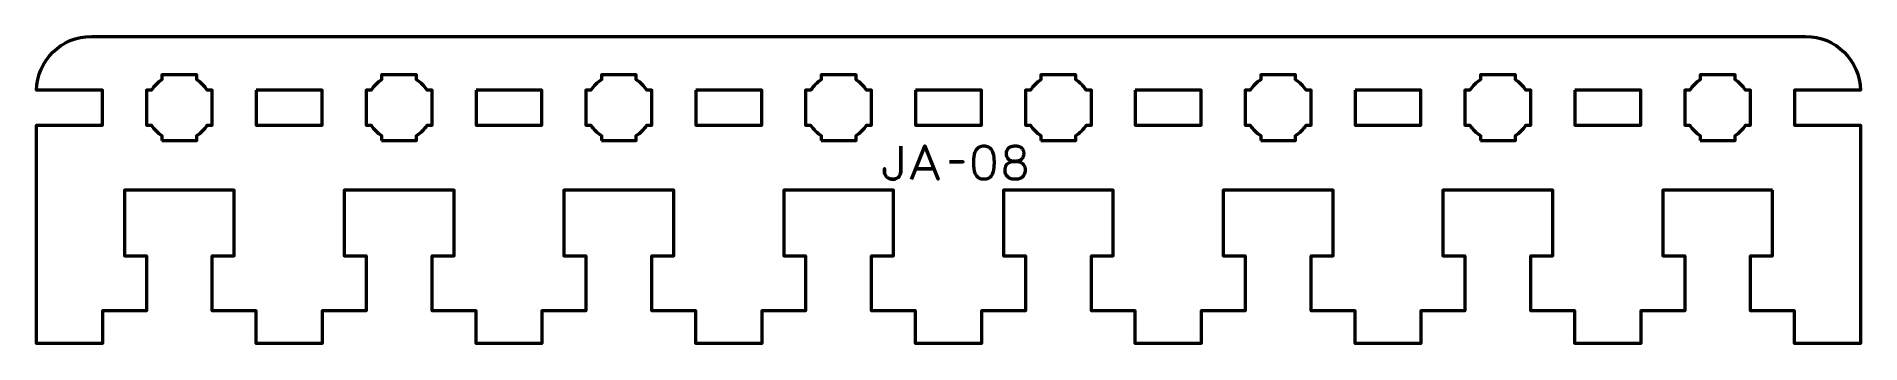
# Model space of a CAD drawing. Header units: centimetres. Extents: x -20.8 to -4.2, y -16.2 to -13.4.
import ezdxf

# ---------------------------------------------------------------- set-up
doc = ezdxf.new("R2010")
doc.units = ezdxf.units.CM
doc.header["$MEASUREMENT"] = 0
doc.layers.add('Layer 1', color=7, linetype='Continuous')

msp = doc.modelspace()

# ---------------------------------------------------------------- linework, layer by layer
at = {"layer": 'Layer 1', "lineweight": 53}
for points, knots in [([(-5, -14.85), (-5, -14.85), (-5, -15.44999), (-5, -15.44999), (-5, -15.44999), (-5, -15.44999), (-5.2, -15.45), (-5.2, -15.45), (-5.2, -15.45), (-5.2, -15.45), (-5.2, -15.95), (-5.2, -15.95), (-5.2, -15.95), (-5.2, -15.95), (-4.8, -15.95), (-4.8, -15.95), (-4.8, -15.95), (-4.8, -15.95), (-4.8, -16.25), (-4.8, -16.25), (-4.8, -16.25), (-4.8, -16.25), (-4.2, -16.25), (-4.2, -16.25), (-4.2, -16.25), (-4.2, -15.58626), (-4.2, -14.9225), (-4.2, -14.25874), (-4.2, -14.25874), (-4.2, -14.25874), (-4.8, -14.25874), (-4.8, -14.25874), (-4.8, -14.25874), (-4.8, -14.25874), (-4.80011, -13.94124), (-4.80011, -13.94124), (-4.80011, -13.94124), (-4.80011, -13.94124), (-4.20011, -13.94124), (-4.20011, -13.94124), (-4.20011, -13.94124), (-4.20478, -13.66919), (-4.42684, -13.44999), (-4.7, -13.44999), (-4.7, -13.44999), (-4.7, -13.44999), (-20.30011, -13.45), (-20.30011, -13.45), (-20.30011, -13.45), (-20.57327, -13.45), (-20.79533, -13.6692), (-20.8, -13.94125), (-20.8, -13.94125), (-20.8, -13.94125), (-20.2, -13.94125), (-20.2, -13.94125), (-20.2, -13.94125), (-20.2, -13.94125), (-20.2, -14.25875), (-20.2, -14.25875), (-20.2, -14.25875), (-20.2, -14.25875), (-20.8, -14.25875), (-20.8, -14.25875), (-20.8, -14.25875), (-20.8, -14.25875), (-20.8, -16.25), (-20.8, -16.25), (-20.8, -16.25), (-20.8, -16.25), (-20.2, -16.25), (-20.2, -16.25), (-20.2, -16.25), (-20.2, -16.25), (-20.2, -15.95), (-20.2, -15.95), (-20.2, -15.95), (-20.2, -15.95), (-19.8, -15.95001), (-19.8, -15.95001), (-19.8, -15.95001), (-19.8, -15.95001), (-19.8, -15.45), (-19.8, -15.45), (-19.8, -15.45), (-19.8, -15.45), (-20, -15.44999), (-20, -15.44999), (-20, -15.44999), (-20, -15.44999), (-20, -14.85), (-20, -14.85), (-20, -14.85), (-19.61667, -14.85), (-19.38333, -14.85), (-19, -14.85), (-19, -14.85), (-19, -14.85), (-19, -15.44999), (-19, -15.44999), (-19, -15.44999), (-19, -15.44999), (-19.2, -15.45), (-19.2, -15.45), (-19.2, -15.45), (-19.2, -15.45), (-19.2, -15.95), (-19.2, -15.95), (-19.2, -15.95), (-19.2, -15.95), (-18.8, -15.95), (-18.8, -15.95), (-18.8, -15.95), (-18.8, -15.95), (-18.8, -16.25), (-18.8, -16.25), (-18.8, -16.25), (-18.8, -16.25), (-18.2, -16.25), (-18.2, -16.25), (-18.2, -16.25), (-18.2, -16.25), (-18.2, -15.95), (-18.2, -15.95), (-18.2, -15.95), (-18.2, -15.95), (-17.8, -15.95001), (-17.8, -15.95001), (-17.8, -15.95001), (-17.8, -15.95001), (-17.8, -15.45), (-17.8, -15.45), (-17.8, -15.45), (-17.8, -15.45), (-18, -15.44999), (-18, -15.44999), (-18, -15.44999), (-18, -15.44999), (-18, -14.85), (-18, -14.85), (-18, -14.85), (-17.61667, -14.85), (-17.38333, -14.85), (-17, -14.85), (-17, -14.85), (-17, -14.85), (-17, -15.44999), (-17, -15.44999), (-17, -15.44999), (-17, -15.44999), (-17.2, -15.45), (-17.2, -15.45), (-17.2, -15.45), (-17.2, -15.45), (-17.2, -15.95), (-17.2, -15.95), (-17.2, -15.95), (-17.2, -15.95), (-16.8, -15.95), (-16.8, -15.95), (-16.8, -15.95), (-16.8, -15.95), (-16.8, -16.25), (-16.8, -16.25), (-16.8, -16.25), (-16.8, -16.25), (-16.2, -16.25), (-16.2, -16.25), (-16.2, -16.25), (-16.2, -16.25), (-16.2, -15.95), (-16.2, -15.95), (-16.2, -15.95), (-16.2, -15.95), (-15.8, -15.95001), (-15.8, -15.95001), (-15.8, -15.95001), (-15.8, -15.95001), (-15.8, -15.45), (-15.8, -15.45), (-15.8, -15.45), (-15.8, -15.45), (-16, -15.44999), (-16, -15.44999), (-16, -15.44999), (-16, -15.44999), (-16, -14.85), (-16, -14.85), (-16, -14.85), (-15.61667, -14.85), (-15.38333, -14.85), (-15, -14.85), (-15, -14.85), (-15, -14.85), (-15, -15.44999), (-15, -15.44999), (-15, -15.44999), (-15, -15.44999), (-15.2, -15.45), (-15.2, -15.45), (-15.2, -15.45), (-15.2, -15.45), (-15.2, -15.95), (-15.2, -15.95), (-15.2, -15.95), (-15.2, -15.95), (-14.8, -15.95), (-14.8, -15.95), (-14.8, -15.95), (-14.8, -15.95), (-14.8, -16.25), (-14.8, -16.25), (-14.8, -16.25), (-14.8, -16.25), (-14.2, -16.25), (-14.2, -16.25), (-14.2, -16.25), (-14.2, -16.25), (-14.2, -15.95), (-14.2, -15.95), (-14.2, -15.95), (-14.2, -15.95), (-13.8, -15.95001), (-13.8, -15.95001), (-13.8, -15.95001), (-13.8, -15.95001), (-13.8, -15.45), (-13.8, -15.45), (-13.8, -15.45), (-13.8, -15.45), (-14, -15.44999), (-14, -15.44999), (-14, -15.44999), (-14, -15.44999), (-14, -14.85), (-14, -14.85), (-14, -14.85), (-13.61667, -14.85), (-13.38333, -14.85), (-13, -14.85), (-13, -14.85), (-13, -14.85), (-13, -15.44999), (-13, -15.44999), (-13, -15.44999), (-13, -15.44999), (-13.2, -15.45), (-13.2, -15.45), (-13.2, -15.45), (-13.2, -15.45), (-13.2, -15.95), (-13.2, -15.95), (-13.2, -15.95), (-13.2, -15.95), (-12.8, -15.95), (-12.8, -15.95), (-12.8, -15.95), (-12.8, -15.95), (-12.8, -16.25), (-12.8, -16.25), (-12.8, -16.25), (-12.8, -16.25), (-12.2, -16.25), (-12.2, -16.25), (-12.2, -16.25), (-12.2, -16.25), (-12.2, -15.95), (-12.2, -15.95), (-12.2, -15.95), (-12.2, -15.95), (-11.8, -15.95001), (-11.8, -15.95001), (-11.8, -15.95001), (-11.8, -15.95001), (-11.8, -15.45), (-11.8, -15.45), (-11.8, -15.45), (-11.8, -15.45), (-12, -15.44999), (-12, -15.44999), (-12, -15.44999), (-12, -15.44999), (-12, -14.85), (-12, -14.85), (-12, -14.85), (-11.61667, -14.85), (-11.38333, -14.85), (-11, -14.85), (-11, -14.85), (-11, -14.85), (-11, -15.44999), (-11, -15.44999), (-11, -15.44999), (-11, -15.44999), (-11.2, -15.45), (-11.2, -15.45), (-11.2, -15.45), (-11.2, -15.45), (-11.2, -15.95), (-11.2, -15.95), (-11.2, -15.95), (-11.2, -15.95), (-10.8, -15.95), (-10.8, -15.95), (-10.8, -15.95), (-10.8, -15.95), (-10.8, -16.25), (-10.8, -16.25), (-10.8, -16.25), (-10.8, -16.25), (-10.2, -16.25), (-10.2, -16.25), (-10.2, -16.25), (-10.2, -16.25), (-10.2, -15.95), (-10.2, -15.95), (-10.2, -15.95), (-10.2, -15.95), (-9.8, -15.95001), (-9.8, -15.95001), (-9.8, -15.95001), (-9.8, -15.95001), (-9.8, -15.45), (-9.8, -15.45), (-9.8, -15.45), (-9.8, -15.45), (-10, -15.44999), (-10, -15.44999), (-10, -15.44999), (-10, -15.44999), (-10, -14.85), (-10, -14.85), (-10, -14.85), (-9.61667, -14.85), (-9.38333, -14.85), (-9, -14.85), (-9, -14.85), (-9, -14.85), (-9, -15.44999), (-9, -15.44999), (-9, -15.44999), (-9, -15.44999), (-9.2, -15.45), (-9.2, -15.45), (-9.2, -15.45), (-9.2, -15.45), (-9.2, -15.95), (-9.2, -15.95), (-9.2, -15.95), (-9.2, -15.95), (-8.8, -15.95), (-8.8, -15.95), (-8.8, -15.95), (-8.8, -15.95), (-8.8, -16.25), (-8.8, -16.25), (-8.8, -16.25), (-8.8, -16.25), (-8.2, -16.25), (-8.2, -16.25), (-8.2, -16.25), (-8.2, -16.25), (-8.2, -15.95), (-8.2, -15.95), (-8.2, -15.95), (-8.2, -15.95), (-7.8, -15.95001), (-7.8, -15.95001), (-7.8, -15.95001), (-7.8, -15.95001), (-7.8, -15.45), (-7.8, -15.45), (-7.8, -15.45), (-7.8, -15.45), (-8, -15.44999), (-8, -15.44999), (-8, -15.44999), (-8, -15.44999), (-8, -14.85), (-8, -14.85), (-8, -14.85), (-7.61667, -14.85), (-7.38333, -14.85), (-7, -14.85), (-7, -14.85), (-7, -14.85), (-7, -15.44999), (-7, -15.44999), (-7, -15.44999), (-7, -15.44999), (-7.2, -15.45), (-7.2, -15.45), (-7.2, -15.45), (-7.2, -15.45), (-7.2, -15.95), (-7.2, -15.95), (-7.2, -15.95), (-7.2, -15.95), (-6.8, -15.95), (-6.8, -15.95), (-6.8, -15.95), (-6.8, -15.95), (-6.8, -16.25), (-6.8, -16.25), (-6.8, -16.25), (-6.8, -16.25), (-6.2, -16.25), (-6.2, -16.25), (-6.2, -16.25), (-6.2, -16.25), (-6.2, -15.95), (-6.2, -15.95), (-6.2, -15.95), (-6.2, -15.95), (-5.8, -15.95001), (-5.8, -15.95001), (-5.8, -15.95001), (-5.8, -15.95001), (-5.8, -15.45), (-5.8, -15.45), (-5.8, -15.45), (-5.8, -15.45), (-6, -15.44999), (-6, -15.44999), (-6, -15.44999), (-6, -15.44999), (-6, -14.85), (-6, -14.85), (-6, -14.85), (-5.61667, -14.85), (-5.38333, -14.85), (-5, -14.85)], [0, 0, 0, 0, 0.00925926, 0.00925926, 0.00925926, 0.00925926, 0.01851852, 0.01851852, 0.01851852, 0.01851852, 0.02777778, 0.02777778, 0.02777778, 0.02777778, 0.03703704, 0.03703704, 0.03703704, 0.03703704, 0.0462963, 0.0462963, 0.0462963, 0.0462963, 0.05555556, 0.05555556, 0.05555556, 0.05555556, 0.06481481, 0.06481481, 0.06481481, 0.06481481, 0.07407407, 0.07407407, 0.07407407, 0.07407407, 0.08333333, 0.08333333, 0.08333333, 0.08333333, 0.09259259, 0.09259259, 0.09259259, 0.09259259, 0.10185185, 0.10185185, 0.10185185, 0.10185185, 0.11111111, 0.11111111, 0.11111111, 0.11111111, 0.12037037, 0.12037037, 0.12037037, 0.12037037, 0.12962963, 0.12962963, 0.12962963, 0.12962963, 0.13888889, 0.13888889, 0.13888889, 0.13888889, 0.14814815, 0.14814815, 0.14814815, 0.14814815, 0.15740741, 0.15740741, 0.15740741, 0.15740741, 0.16666667, 0.16666667, 0.16666667, 0.16666667, 0.17592593, 0.17592593, 0.17592593, 0.17592593, 0.18518519, 0.18518519, 0.18518519, 0.18518519, 0.19444444, 0.19444444, 0.19444444, 0.19444444, 0.2037037, 0.2037037, 0.2037037, 0.2037037, 0.21296296, 0.21296296, 0.21296296, 0.21296296, 0.22222222, 0.22222222, 0.22222222, 0.22222222, 0.23148148, 0.23148148, 0.23148148, 0.23148148, 0.24074074, 0.24074074, 0.24074074, 0.24074074, 0.25, 0.25, 0.25, 0.25, 0.25925926, 0.25925926, 0.25925926, 0.25925926, 0.26851852, 0.26851852, 0.26851852, 0.26851852, 0.27777778, 0.27777778, 0.27777778, 0.27777778, 0.28703704, 0.28703704, 0.28703704, 0.28703704, 0.2962963, 0.2962963, 0.2962963, 0.2962963, 0.30555556, 0.30555556, 0.30555556, 0.30555556, 0.31481481, 0.31481481, 0.31481481, 0.31481481, 0.32407407, 0.32407407, 0.32407407, 0.32407407, 0.33333333, 0.33333333, 0.33333333, 0.33333333, 0.34259259, 0.34259259, 0.34259259, 0.34259259, 0.35185185, 0.35185185, 0.35185185, 0.35185185, 0.36111111, 0.36111111, 0.36111111, 0.36111111, 0.37037037, 0.37037037, 0.37037037, 0.37037037, 0.37962963, 0.37962963, 0.37962963, 0.37962963, 0.38888889, 0.38888889, 0.38888889, 0.38888889, 0.39814815, 0.39814815, 0.39814815, 0.39814815, 0.40740741, 0.40740741, 0.40740741, 0.40740741, 0.41666667, 0.41666667, 0.41666667, 0.41666667, 0.42592593, 0.42592593, 0.42592593, 0.42592593, 0.43518519, 0.43518519, 0.43518519, 0.43518519, 0.44444444, 0.44444444, 0.44444444, 0.44444444, 0.4537037, 0.4537037, 0.4537037, 0.4537037, 0.46296296, 0.46296296, 0.46296296, 0.46296296, 0.47222222, 0.47222222, 0.47222222, 0.47222222, 0.48148148, 0.48148148, 0.48148148, 0.48148148, 0.49074074, 0.49074074, 0.49074074, 0.49074074, 0.5, 0.5, 0.5, 0.5, 0.50925926, 0.50925926, 0.50925926, 0.50925926, 0.51851852, 0.51851852, 0.51851852, 0.51851852, 0.52777778, 0.52777778, 0.52777778, 0.52777778, 0.53703704, 0.53703704, 0.53703704, 0.53703704, 0.5462963, 0.5462963, 0.5462963, 0.5462963, 0.55555556, 0.55555556, 0.55555556, 0.55555556, 0.56481481, 0.56481481, 0.56481481, 0.56481481, 0.57407407, 0.57407407, 0.57407407, 0.57407407, 0.58333333, 0.58333333, 0.58333333, 0.58333333, 0.59259259, 0.59259259, 0.59259259, 0.59259259, 0.60185185, 0.60185185, 0.60185185, 0.60185185, 0.61111111, 0.61111111, 0.61111111, 0.61111111, 0.62037037, 0.62037037, 0.62037037, 0.62037037, 0.62962963, 0.62962963, 0.62962963, 0.62962963, 0.63888889, 0.63888889, 0.63888889, 0.63888889, 0.64814815, 0.64814815, 0.64814815, 0.64814815, 0.65740741, 0.65740741, 0.65740741, 0.65740741, 0.66666667, 0.66666667, 0.66666667, 0.66666667, 0.67592593, 0.67592593, 0.67592593, 0.67592593, 0.68518519, 0.68518519, 0.68518519, 0.68518519, 0.69444444, 0.69444444, 0.69444444, 0.69444444, 0.7037037, 0.7037037, 0.7037037, 0.7037037, 0.71296296, 0.71296296, 0.71296296, 0.71296296, 0.72222222, 0.72222222, 0.72222222, 0.72222222, 0.73148148, 0.73148148, 0.73148148, 0.73148148, 0.74074074, 0.74074074, 0.74074074, 0.74074074, 0.75, 0.75, 0.75, 0.75, 0.75925926, 0.75925926, 0.75925926, 0.75925926, 0.76851852, 0.76851852, 0.76851852, 0.76851852, 0.77777778, 0.77777778, 0.77777778, 0.77777778, 0.78703704, 0.78703704, 0.78703704, 0.78703704, 0.7962963, 0.7962963, 0.7962963, 0.7962963, 0.80555556, 0.80555556, 0.80555556, 0.80555556, 0.81481481, 0.81481481, 0.81481481, 0.81481481, 0.82407407, 0.82407407, 0.82407407, 0.82407407, 0.83333333, 0.83333333, 0.83333333, 0.83333333, 0.84259259, 0.84259259, 0.84259259, 0.84259259, 0.85185185, 0.85185185, 0.85185185, 0.85185185, 0.86111111, 0.86111111, 0.86111111, 0.86111111, 0.87037037, 0.87037037, 0.87037037, 0.87037037, 0.87962963, 0.87962963, 0.87962963, 0.87962963, 0.88888889, 0.88888889, 0.88888889, 0.88888889, 0.89814815, 0.89814815, 0.89814815, 0.89814815, 0.90740741, 0.90740741, 0.90740741, 0.90740741, 0.91666667, 0.91666667, 0.91666667, 0.91666667, 0.92592593, 0.92592593, 0.92592593, 0.92592593, 0.93518519, 0.93518519, 0.93518519, 0.93518519, 0.94444444, 0.94444444, 0.94444444, 0.94444444, 0.9537037, 0.9537037, 0.9537037, 0.9537037, 0.96296296, 0.96296296, 0.96296296, 0.96296296, 0.97222222, 0.97222222, 0.97222222, 0.97222222, 0.98148148, 0.98148148, 0.98148148, 0.98148148, 0.99074074, 0.99074074, 0.99074074, 0.99074074, 1, 1, 1, 1]), ([(-19.65875, -14.4), (-19.65875, -14.4), (-19.65875, -14.35456), (-19.65875, -14.35456), (-19.65875, -14.35456), (-19.69751, -14.33033), (-19.73033, -14.2975), (-19.75456, -14.25875), (-19.75456, -14.25875), (-19.75456, -14.25875), (-19.8, -14.25875), (-19.8, -14.25875), (-19.8, -14.25875), (-19.8, -14.25875), (-19.8, -14.1), (-19.8, -14.1), (-19.8, -14.1), (-19.8, -14.1), (-19.8, -13.94125), (-19.8, -13.94125), (-19.8, -13.94125), (-19.8, -13.94125), (-19.75456, -13.94125), (-19.75456, -13.94125), (-19.75456, -13.94125), (-19.73033, -13.9025), (-19.69751, -13.86967), (-19.65875, -13.84544), (-19.65875, -13.84544), (-19.65875, -13.84544), (-19.65875, -13.8), (-19.65875, -13.8), (-19.65875, -13.8), (-19.65875, -13.8), (-19.5, -13.8), (-19.5, -13.8), (-19.5, -13.8), (-19.5, -13.8), (-19.34125, -13.8), (-19.34125, -13.8), (-19.34125, -13.8), (-19.34125, -13.8), (-19.34125, -13.84544), (-19.34125, -13.84544), (-19.34125, -13.84544), (-19.30249, -13.86967), (-19.26967, -13.9025), (-19.24544, -13.94125), (-19.24544, -13.94125), (-19.24544, -13.94125), (-19.2, -13.94125), (-19.2, -13.94125), (-19.2, -13.94125), (-19.2, -13.94125), (-19.2, -14.1), (-19.2, -14.1), (-19.2, -14.1), (-19.2, -14.1), (-19.2, -14.25875), (-19.2, -14.25875), (-19.2, -14.25875), (-19.2, -14.25875), (-19.24544, -14.25875), (-19.24544, -14.25875), (-19.24544, -14.25875), (-19.26967, -14.2975), (-19.30249, -14.33033), (-19.34125, -14.35456), (-19.34125, -14.35456), (-19.34125, -14.35456), (-19.34125, -14.4), (-19.34125, -14.4), (-19.34125, -14.4), (-19.34125, -14.4), (-19.5, -14.4), (-19.5, -14.4), (-19.5, -14.4), (-19.5, -14.4), (-19.65875, -14.4), (-19.65875, -14.4)], [0, 0, 0, 0, 0.05, 0.05, 0.05, 0.05, 0.1, 0.1, 0.1, 0.1, 0.15, 0.15, 0.15, 0.15, 0.2, 0.2, 0.2, 0.2, 0.25, 0.25, 0.25, 0.25, 0.3, 0.3, 0.3, 0.3, 0.35, 0.35, 0.35, 0.35, 0.4, 0.4, 0.4, 0.4, 0.45, 0.45, 0.45, 0.45, 0.5, 0.5, 0.5, 0.5, 0.55, 0.55, 0.55, 0.55, 0.6, 0.6, 0.6, 0.6, 0.65, 0.65, 0.65, 0.65, 0.7, 0.7, 0.7, 0.7, 0.75, 0.75, 0.75, 0.75, 0.8, 0.8, 0.8, 0.8, 0.85, 0.85, 0.85, 0.85, 0.9, 0.9, 0.9, 0.9, 0.95, 0.95, 0.95, 0.95, 1, 1, 1, 1]), ([(-18.8, -13.94125), (-18.8, -13.94125), (-18.2, -13.94125), (-18.2, -13.94125), (-18.2, -13.94125), (-18.2, -13.94125), (-18.2, -14.25875), (-18.2, -14.25875), (-18.2, -14.25875), (-18.2, -14.25875), (-18.8, -14.25875), (-18.8, -14.25875), (-18.8, -14.25875), (-18.8, -14.25875), (-18.8, -13.94125), (-18.8, -13.94125)], [0, 0, 0, 0, 0.25, 0.25, 0.25, 0.25, 0.5, 0.5, 0.5, 0.5, 0.75, 0.75, 0.75, 0.75, 1, 1, 1, 1]), ([(-17.65875, -14.4), (-17.65875, -14.4), (-17.65875, -14.35456), (-17.65875, -14.35456), (-17.65875, -14.35456), (-17.69751, -14.33033), (-17.73033, -14.2975), (-17.75456, -14.25875), (-17.75456, -14.25875), (-17.75456, -14.25875), (-17.8, -14.25875), (-17.8, -14.25875), (-17.8, -14.25875), (-17.8, -14.25875), (-17.8, -14.1), (-17.8, -14.1), (-17.8, -14.1), (-17.8, -14.1), (-17.8, -13.94125), (-17.8, -13.94125), (-17.8, -13.94125), (-17.8, -13.94125), (-17.75456, -13.94125), (-17.75456, -13.94125), (-17.75456, -13.94125), (-17.73033, -13.9025), (-17.69751, -13.86967), (-17.65875, -13.84544), (-17.65875, -13.84544), (-17.65875, -13.84544), (-17.65875, -13.8), (-17.65875, -13.8), (-17.65875, -13.8), (-17.65875, -13.8), (-17.5, -13.8), (-17.5, -13.8), (-17.5, -13.8), (-17.5, -13.8), (-17.34125, -13.8), (-17.34125, -13.8), (-17.34125, -13.8), (-17.34125, -13.8), (-17.34125, -13.84544), (-17.34125, -13.84544), (-17.34125, -13.84544), (-17.30249, -13.86967), (-17.26967, -13.9025), (-17.24544, -13.94125), (-17.24544, -13.94125), (-17.24544, -13.94125), (-17.2, -13.94125), (-17.2, -13.94125), (-17.2, -13.94125), (-17.2, -13.94125), (-17.2, -14.1), (-17.2, -14.1), (-17.2, -14.1), (-17.2, -14.1), (-17.2, -14.25875), (-17.2, -14.25875), (-17.2, -14.25875), (-17.2, -14.25875), (-17.24544, -14.25875), (-17.24544, -14.25875), (-17.24544, -14.25875), (-17.26967, -14.2975), (-17.30249, -14.33033), (-17.34125, -14.35456), (-17.34125, -14.35456), (-17.34125, -14.35456), (-17.34125, -14.4), (-17.34125, -14.4), (-17.34125, -14.4), (-17.34125, -14.4), (-17.5, -14.4), (-17.5, -14.4), (-17.5, -14.4), (-17.5, -14.4), (-17.65875, -14.4), (-17.65875, -14.4)], [0, 0, 0, 0, 0.05, 0.05, 0.05, 0.05, 0.1, 0.1, 0.1, 0.1, 0.15, 0.15, 0.15, 0.15, 0.2, 0.2, 0.2, 0.2, 0.25, 0.25, 0.25, 0.25, 0.3, 0.3, 0.3, 0.3, 0.35, 0.35, 0.35, 0.35, 0.4, 0.4, 0.4, 0.4, 0.45, 0.45, 0.45, 0.45, 0.5, 0.5, 0.5, 0.5, 0.55, 0.55, 0.55, 0.55, 0.6, 0.6, 0.6, 0.6, 0.65, 0.65, 0.65, 0.65, 0.7, 0.7, 0.7, 0.7, 0.75, 0.75, 0.75, 0.75, 0.8, 0.8, 0.8, 0.8, 0.85, 0.85, 0.85, 0.85, 0.9, 0.9, 0.9, 0.9, 0.95, 0.95, 0.95, 0.95, 1, 1, 1, 1]), ([(-16.8, -13.94125), (-16.8, -13.94125), (-16.2, -13.94125), (-16.2, -13.94125), (-16.2, -13.94125), (-16.2, -13.94125), (-16.2, -14.25875), (-16.2, -14.25875), (-16.2, -14.25875), (-16.2, -14.25875), (-16.8, -14.25875), (-16.8, -14.25875), (-16.8, -14.25875), (-16.8, -14.25875), (-16.8, -13.94125), (-16.8, -13.94125)], [0, 0, 0, 0, 0.25, 0.25, 0.25, 0.25, 0.5, 0.5, 0.5, 0.5, 0.75, 0.75, 0.75, 0.75, 1, 1, 1, 1]), ([(-15.65875, -14.4), (-15.65875, -14.4), (-15.65875, -14.35456), (-15.65875, -14.35456), (-15.65875, -14.35456), (-15.69751, -14.33033), (-15.73033, -14.2975), (-15.75456, -14.25875), (-15.75456, -14.25875), (-15.75456, -14.25875), (-15.8, -14.25875), (-15.8, -14.25875), (-15.8, -14.25875), (-15.8, -14.25875), (-15.8, -14.1), (-15.8, -14.1), (-15.8, -14.1), (-15.8, -14.1), (-15.8, -13.94125), (-15.8, -13.94125), (-15.8, -13.94125), (-15.8, -13.94125), (-15.75456, -13.94125), (-15.75456, -13.94125), (-15.75456, -13.94125), (-15.73033, -13.9025), (-15.69751, -13.86967), (-15.65875, -13.84544), (-15.65875, -13.84544), (-15.65875, -13.84544), (-15.65875, -13.8), (-15.65875, -13.8), (-15.65875, -13.8), (-15.65875, -13.8), (-15.5, -13.8), (-15.5, -13.8), (-15.5, -13.8), (-15.5, -13.8), (-15.34125, -13.8), (-15.34125, -13.8), (-15.34125, -13.8), (-15.34125, -13.8), (-15.34125, -13.84544), (-15.34125, -13.84544), (-15.34125, -13.84544), (-15.30249, -13.86967), (-15.26967, -13.9025), (-15.24544, -13.94125), (-15.24544, -13.94125), (-15.24544, -13.94125), (-15.2, -13.94125), (-15.2, -13.94125), (-15.2, -13.94125), (-15.2, -13.94125), (-15.2, -14.1), (-15.2, -14.1), (-15.2, -14.1), (-15.2, -14.1), (-15.2, -14.25875), (-15.2, -14.25875), (-15.2, -14.25875), (-15.2, -14.25875), (-15.24544, -14.25875), (-15.24544, -14.25875), (-15.24544, -14.25875), (-15.26967, -14.2975), (-15.30249, -14.33033), (-15.34125, -14.35456), (-15.34125, -14.35456), (-15.34125, -14.35456), (-15.34125, -14.4), (-15.34125, -14.4), (-15.34125, -14.4), (-15.34125, -14.4), (-15.5, -14.4), (-15.5, -14.4), (-15.5, -14.4), (-15.5, -14.4), (-15.65875, -14.4), (-15.65875, -14.4)], [0, 0, 0, 0, 0.05, 0.05, 0.05, 0.05, 0.1, 0.1, 0.1, 0.1, 0.15, 0.15, 0.15, 0.15, 0.2, 0.2, 0.2, 0.2, 0.25, 0.25, 0.25, 0.25, 0.3, 0.3, 0.3, 0.3, 0.35, 0.35, 0.35, 0.35, 0.4, 0.4, 0.4, 0.4, 0.45, 0.45, 0.45, 0.45, 0.5, 0.5, 0.5, 0.5, 0.55, 0.55, 0.55, 0.55, 0.6, 0.6, 0.6, 0.6, 0.65, 0.65, 0.65, 0.65, 0.7, 0.7, 0.7, 0.7, 0.75, 0.75, 0.75, 0.75, 0.8, 0.8, 0.8, 0.8, 0.85, 0.85, 0.85, 0.85, 0.9, 0.9, 0.9, 0.9, 0.95, 0.95, 0.95, 0.95, 1, 1, 1, 1]), ([(-14.8, -13.94125), (-14.8, -13.94125), (-14.2, -13.94125), (-14.2, -13.94125), (-14.2, -13.94125), (-14.2, -13.94125), (-14.2, -14.25875), (-14.2, -14.25875), (-14.2, -14.25875), (-14.2, -14.25875), (-14.8, -14.25875), (-14.8, -14.25875), (-14.8, -14.25875), (-14.8, -14.25875), (-14.8, -13.94125), (-14.8, -13.94125)], [0, 0, 0, 0, 0.25, 0.25, 0.25, 0.25, 0.5, 0.5, 0.5, 0.5, 0.75, 0.75, 0.75, 0.75, 1, 1, 1, 1]), ([(-13.65875, -14.4), (-13.65875, -14.4), (-13.65875, -14.35456), (-13.65875, -14.35456), (-13.65875, -14.35456), (-13.69751, -14.33033), (-13.73033, -14.2975), (-13.75456, -14.25875), (-13.75456, -14.25875), (-13.75456, -14.25875), (-13.8, -14.25875), (-13.8, -14.25875), (-13.8, -14.25875), (-13.8, -14.25875), (-13.8, -14.1), (-13.8, -14.1), (-13.8, -14.1), (-13.8, -14.1), (-13.8, -13.94125), (-13.8, -13.94125), (-13.8, -13.94125), (-13.8, -13.94125), (-13.75456, -13.94125), (-13.75456, -13.94125), (-13.75456, -13.94125), (-13.73033, -13.9025), (-13.69751, -13.86967), (-13.65875, -13.84544), (-13.65875, -13.84544), (-13.65875, -13.84544), (-13.65875, -13.8), (-13.65875, -13.8), (-13.65875, -13.8), (-13.65875, -13.8), (-13.5, -13.8), (-13.5, -13.8), (-13.5, -13.8), (-13.5, -13.8), (-13.34125, -13.8), (-13.34125, -13.8), (-13.34125, -13.8), (-13.34125, -13.8), (-13.34125, -13.84544), (-13.34125, -13.84544), (-13.34125, -13.84544), (-13.30249, -13.86967), (-13.26967, -13.9025), (-13.24544, -13.94125), (-13.24544, -13.94125), (-13.24544, -13.94125), (-13.2, -13.94125), (-13.2, -13.94125), (-13.2, -13.94125), (-13.2, -13.94125), (-13.2, -14.1), (-13.2, -14.1), (-13.2, -14.1), (-13.2, -14.1), (-13.2, -14.25875), (-13.2, -14.25875), (-13.2, -14.25875), (-13.2, -14.25875), (-13.24544, -14.25875), (-13.24544, -14.25875), (-13.24544, -14.25875), (-13.26967, -14.2975), (-13.30249, -14.33033), (-13.34125, -14.35456), (-13.34125, -14.35456), (-13.34125, -14.35456), (-13.34125, -14.4), (-13.34125, -14.4), (-13.34125, -14.4), (-13.34125, -14.4), (-13.5, -14.4), (-13.5, -14.4), (-13.5, -14.4), (-13.5, -14.4), (-13.65875, -14.4), (-13.65875, -14.4)], [0, 0, 0, 0, 0.05, 0.05, 0.05, 0.05, 0.1, 0.1, 0.1, 0.1, 0.15, 0.15, 0.15, 0.15, 0.2, 0.2, 0.2, 0.2, 0.25, 0.25, 0.25, 0.25, 0.3, 0.3, 0.3, 0.3, 0.35, 0.35, 0.35, 0.35, 0.4, 0.4, 0.4, 0.4, 0.45, 0.45, 0.45, 0.45, 0.5, 0.5, 0.5, 0.5, 0.55, 0.55, 0.55, 0.55, 0.6, 0.6, 0.6, 0.6, 0.65, 0.65, 0.65, 0.65, 0.7, 0.7, 0.7, 0.7, 0.75, 0.75, 0.75, 0.75, 0.8, 0.8, 0.8, 0.8, 0.85, 0.85, 0.85, 0.85, 0.9, 0.9, 0.9, 0.9, 0.95, 0.95, 0.95, 0.95, 1, 1, 1, 1]), ([(-12.8, -13.94125), (-12.8, -13.94125), (-12.2, -13.94125), (-12.2, -13.94125), (-12.2, -13.94125), (-12.2, -13.94125), (-12.2, -14.25875), (-12.2, -14.25875), (-12.2, -14.25875), (-12.2, -14.25875), (-12.8, -14.25875), (-12.8, -14.25875), (-12.8, -14.25875), (-12.8, -14.25875), (-12.8, -13.94125), (-12.8, -13.94125)], [0, 0, 0, 0, 0.25, 0.25, 0.25, 0.25, 0.5, 0.5, 0.5, 0.5, 0.75, 0.75, 0.75, 0.75, 1, 1, 1, 1]), ([(-11.65875, -14.4), (-11.65875, -14.4), (-11.65875, -14.35456), (-11.65875, -14.35456), (-11.65875, -14.35456), (-11.69751, -14.33033), (-11.73033, -14.2975), (-11.75456, -14.25875), (-11.75456, -14.25875), (-11.75456, -14.25875), (-11.8, -14.25875), (-11.8, -14.25875), (-11.8, -14.25875), (-11.8, -14.25875), (-11.8, -14.1), (-11.8, -14.1), (-11.8, -14.1), (-11.8, -14.1), (-11.8, -13.94125), (-11.8, -13.94125), (-11.8, -13.94125), (-11.8, -13.94125), (-11.75456, -13.94125), (-11.75456, -13.94125), (-11.75456, -13.94125), (-11.73033, -13.9025), (-11.69751, -13.86967), (-11.65875, -13.84544), (-11.65875, -13.84544), (-11.65875, -13.84544), (-11.65875, -13.8), (-11.65875, -13.8), (-11.65875, -13.8), (-11.65875, -13.8), (-11.5, -13.8), (-11.5, -13.8), (-11.5, -13.8), (-11.5, -13.8), (-11.34125, -13.8), (-11.34125, -13.8), (-11.34125, -13.8), (-11.34125, -13.8), (-11.34125, -13.84544), (-11.34125, -13.84544), (-11.34125, -13.84544), (-11.30249, -13.86967), (-11.26967, -13.9025), (-11.24544, -13.94125), (-11.24544, -13.94125), (-11.24544, -13.94125), (-11.2, -13.94125), (-11.2, -13.94125), (-11.2, -13.94125), (-11.2, -13.94125), (-11.2, -14.1), (-11.2, -14.1), (-11.2, -14.1), (-11.2, -14.1), (-11.2, -14.25875), (-11.2, -14.25875), (-11.2, -14.25875), (-11.2, -14.25875), (-11.24544, -14.25875), (-11.24544, -14.25875), (-11.24544, -14.25875), (-11.26967, -14.2975), (-11.30249, -14.33033), (-11.34125, -14.35456), (-11.34125, -14.35456), (-11.34125, -14.35456), (-11.34125, -14.4), (-11.34125, -14.4), (-11.34125, -14.4), (-11.34125, -14.4), (-11.5, -14.4), (-11.5, -14.4), (-11.5, -14.4), (-11.5, -14.4), (-11.65875, -14.4), (-11.65875, -14.4)], [0, 0, 0, 0, 0.05, 0.05, 0.05, 0.05, 0.1, 0.1, 0.1, 0.1, 0.15, 0.15, 0.15, 0.15, 0.2, 0.2, 0.2, 0.2, 0.25, 0.25, 0.25, 0.25, 0.3, 0.3, 0.3, 0.3, 0.35, 0.35, 0.35, 0.35, 0.4, 0.4, 0.4, 0.4, 0.45, 0.45, 0.45, 0.45, 0.5, 0.5, 0.5, 0.5, 0.55, 0.55, 0.55, 0.55, 0.6, 0.6, 0.6, 0.6, 0.65, 0.65, 0.65, 0.65, 0.7, 0.7, 0.7, 0.7, 0.75, 0.75, 0.75, 0.75, 0.8, 0.8, 0.8, 0.8, 0.85, 0.85, 0.85, 0.85, 0.9, 0.9, 0.9, 0.9, 0.95, 0.95, 0.95, 0.95, 1, 1, 1, 1]), ([(-10.8, -13.94125), (-10.8, -13.94125), (-10.2, -13.94125), (-10.2, -13.94125), (-10.2, -13.94125), (-10.2, -13.94125), (-10.2, -14.25875), (-10.2, -14.25875), (-10.2, -14.25875), (-10.2, -14.25875), (-10.8, -14.25875), (-10.8, -14.25875), (-10.8, -14.25875), (-10.8, -14.25875), (-10.8, -13.94125), (-10.8, -13.94125)], [0, 0, 0, 0, 0.25, 0.25, 0.25, 0.25, 0.5, 0.5, 0.5, 0.5, 0.75, 0.75, 0.75, 0.75, 1, 1, 1, 1]), ([(-9.65875, -14.4), (-9.65875, -14.4), (-9.65875, -14.35456), (-9.65875, -14.35456), (-9.65875, -14.35456), (-9.69751, -14.33033), (-9.73033, -14.2975), (-9.75456, -14.25875), (-9.75456, -14.25875), (-9.75456, -14.25875), (-9.8, -14.25875), (-9.8, -14.25875), (-9.8, -14.25875), (-9.8, -14.25875), (-9.8, -14.1), (-9.8, -14.1), (-9.8, -14.1), (-9.8, -14.1), (-9.8, -13.94125), (-9.8, -13.94125), (-9.8, -13.94125), (-9.8, -13.94125), (-9.75456, -13.94125), (-9.75456, -13.94125), (-9.75456, -13.94125), (-9.73033, -13.9025), (-9.69751, -13.86967), (-9.65875, -13.84544), (-9.65875, -13.84544), (-9.65875, -13.84544), (-9.65875, -13.8), (-9.65875, -13.8), (-9.65875, -13.8), (-9.65875, -13.8), (-9.5, -13.8), (-9.5, -13.8), (-9.5, -13.8), (-9.5, -13.8), (-9.34125, -13.8), (-9.34125, -13.8), (-9.34125, -13.8), (-9.34125, -13.8), (-9.34125, -13.84544), (-9.34125, -13.84544), (-9.34125, -13.84544), (-9.30249, -13.86967), (-9.26967, -13.9025), (-9.24544, -13.94125), (-9.24544, -13.94125), (-9.24544, -13.94125), (-9.2, -13.94125), (-9.2, -13.94125), (-9.2, -13.94125), (-9.2, -13.94125), (-9.2, -14.1), (-9.2, -14.1), (-9.2, -14.1), (-9.2, -14.1), (-9.2, -14.25875), (-9.2, -14.25875), (-9.2, -14.25875), (-9.2, -14.25875), (-9.24544, -14.25875), (-9.24544, -14.25875), (-9.24544, -14.25875), (-9.26967, -14.2975), (-9.30249, -14.33033), (-9.34125, -14.35456), (-9.34125, -14.35456), (-9.34125, -14.35456), (-9.34125, -14.4), (-9.34125, -14.4), (-9.34125, -14.4), (-9.34125, -14.4), (-9.5, -14.4), (-9.5, -14.4), (-9.5, -14.4), (-9.5, -14.4), (-9.65875, -14.4), (-9.65875, -14.4)], [0, 0, 0, 0, 0.05, 0.05, 0.05, 0.05, 0.1, 0.1, 0.1, 0.1, 0.15, 0.15, 0.15, 0.15, 0.2, 0.2, 0.2, 0.2, 0.25, 0.25, 0.25, 0.25, 0.3, 0.3, 0.3, 0.3, 0.35, 0.35, 0.35, 0.35, 0.4, 0.4, 0.4, 0.4, 0.45, 0.45, 0.45, 0.45, 0.5, 0.5, 0.5, 0.5, 0.55, 0.55, 0.55, 0.55, 0.6, 0.6, 0.6, 0.6, 0.65, 0.65, 0.65, 0.65, 0.7, 0.7, 0.7, 0.7, 0.75, 0.75, 0.75, 0.75, 0.8, 0.8, 0.8, 0.8, 0.85, 0.85, 0.85, 0.85, 0.9, 0.9, 0.9, 0.9, 0.95, 0.95, 0.95, 0.95, 1, 1, 1, 1]), ([(-8.8, -13.94125), (-8.8, -13.94125), (-8.2, -13.94125), (-8.2, -13.94125), (-8.2, -13.94125), (-8.2, -13.94125), (-8.2, -14.25875), (-8.2, -14.25875), (-8.2, -14.25875), (-8.2, -14.25875), (-8.8, -14.25875), (-8.8, -14.25875), (-8.8, -14.25875), (-8.8, -14.25875), (-8.8, -13.94125), (-8.8, -13.94125)], [0, 0, 0, 0, 0.25, 0.25, 0.25, 0.25, 0.5, 0.5, 0.5, 0.5, 0.75, 0.75, 0.75, 0.75, 1, 1, 1, 1]), ([(-7.65875, -14.4), (-7.65875, -14.4), (-7.65875, -14.35456), (-7.65875, -14.35456), (-7.65875, -14.35456), (-7.69751, -14.33033), (-7.73033, -14.2975), (-7.75456, -14.25875), (-7.75456, -14.25875), (-7.75456, -14.25875), (-7.8, -14.25875), (-7.8, -14.25875), (-7.8, -14.25875), (-7.8, -14.25875), (-7.8, -14.1), (-7.8, -14.1), (-7.8, -14.1), (-7.8, -14.1), (-7.8, -13.94125), (-7.8, -13.94125), (-7.8, -13.94125), (-7.8, -13.94125), (-7.75456, -13.94125), (-7.75456, -13.94125), (-7.75456, -13.94125), (-7.73033, -13.9025), (-7.69751, -13.86967), (-7.65875, -13.84544), (-7.65875, -13.84544), (-7.65875, -13.84544), (-7.65875, -13.8), (-7.65875, -13.8), (-7.65875, -13.8), (-7.65875, -13.8), (-7.5, -13.8), (-7.5, -13.8), (-7.5, -13.8), (-7.5, -13.8), (-7.34125, -13.8), (-7.34125, -13.8), (-7.34125, -13.8), (-7.34125, -13.8), (-7.34125, -13.84544), (-7.34125, -13.84544), (-7.34125, -13.84544), (-7.30249, -13.86967), (-7.26967, -13.9025), (-7.24544, -13.94125), (-7.24544, -13.94125), (-7.24544, -13.94125), (-7.2, -13.94125), (-7.2, -13.94125), (-7.2, -13.94125), (-7.2, -13.94125), (-7.2, -14.1), (-7.2, -14.1), (-7.2, -14.1), (-7.2, -14.1), (-7.2, -14.25875), (-7.2, -14.25875), (-7.2, -14.25875), (-7.2, -14.25875), (-7.24544, -14.25875), (-7.24544, -14.25875), (-7.24544, -14.25875), (-7.26967, -14.2975), (-7.30249, -14.33033), (-7.34125, -14.35456), (-7.34125, -14.35456), (-7.34125, -14.35456), (-7.34125, -14.4), (-7.34125, -14.4), (-7.34125, -14.4), (-7.34125, -14.4), (-7.5, -14.4), (-7.5, -14.4), (-7.5, -14.4), (-7.5, -14.4), (-7.65875, -14.4), (-7.65875, -14.4)], [0, 0, 0, 0, 0.05, 0.05, 0.05, 0.05, 0.1, 0.1, 0.1, 0.1, 0.15, 0.15, 0.15, 0.15, 0.2, 0.2, 0.2, 0.2, 0.25, 0.25, 0.25, 0.25, 0.3, 0.3, 0.3, 0.3, 0.35, 0.35, 0.35, 0.35, 0.4, 0.4, 0.4, 0.4, 0.45, 0.45, 0.45, 0.45, 0.5, 0.5, 0.5, 0.5, 0.55, 0.55, 0.55, 0.55, 0.6, 0.6, 0.6, 0.6, 0.65, 0.65, 0.65, 0.65, 0.7, 0.7, 0.7, 0.7, 0.75, 0.75, 0.75, 0.75, 0.8, 0.8, 0.8, 0.8, 0.85, 0.85, 0.85, 0.85, 0.9, 0.9, 0.9, 0.9, 0.95, 0.95, 0.95, 0.95, 1, 1, 1, 1]), ([(-6.8, -13.94125), (-6.8, -13.94125), (-6.2, -13.94125), (-6.2, -13.94125), (-6.2, -13.94125), (-6.2, -13.94125), (-6.2, -14.25875), (-6.2, -14.25875), (-6.2, -14.25875), (-6.2, -14.25875), (-6.8, -14.25875), (-6.8, -14.25875), (-6.8, -14.25875), (-6.8, -14.25875), (-6.8, -13.94125), (-6.8, -13.94125)], [0, 0, 0, 0, 0.25, 0.25, 0.25, 0.25, 0.5, 0.5, 0.5, 0.5, 0.75, 0.75, 0.75, 0.75, 1, 1, 1, 1]), ([(-5.65875, -14.4), (-5.65875, -14.4), (-5.65875, -14.35456), (-5.65875, -14.35456), (-5.65875, -14.35456), (-5.69751, -14.33033), (-5.73033, -14.2975), (-5.75456, -14.25875), (-5.75456, -14.25875), (-5.75456, -14.25875), (-5.8, -14.25875), (-5.8, -14.25875), (-5.8, -14.25875), (-5.8, -14.25875), (-5.8, -14.1), (-5.8, -14.1), (-5.8, -14.1), (-5.8, -14.1), (-5.8, -13.94125), (-5.8, -13.94125), (-5.8, -13.94125), (-5.8, -13.94125), (-5.75456, -13.94125), (-5.75456, -13.94125), (-5.75456, -13.94125), (-5.73033, -13.9025), (-5.69751, -13.86967), (-5.65875, -13.84544), (-5.65875, -13.84544), (-5.65875, -13.84544), (-5.65875, -13.8), (-5.65875, -13.8), (-5.65875, -13.8), (-5.65875, -13.8), (-5.5, -13.8), (-5.5, -13.8), (-5.5, -13.8), (-5.5, -13.8), (-5.34125, -13.8), (-5.34125, -13.8), (-5.34125, -13.8), (-5.34125, -13.8), (-5.34125, -13.84544), (-5.34125, -13.84544), (-5.34125, -13.84544), (-5.30249, -13.86967), (-5.26967, -13.9025), (-5.24544, -13.94125), (-5.24544, -13.94125), (-5.24544, -13.94125), (-5.2, -13.94125), (-5.2, -13.94125), (-5.2, -13.94125), (-5.2, -13.94125), (-5.2, -14.1), (-5.2, -14.1), (-5.2, -14.1), (-5.2, -14.1), (-5.2, -14.25875), (-5.2, -14.25875), (-5.2, -14.25875), (-5.2, -14.25875), (-5.24544, -14.25875), (-5.24544, -14.25875), (-5.24544, -14.25875), (-5.26967, -14.2975), (-5.30249, -14.33033), (-5.34125, -14.35456), (-5.34125, -14.35456), (-5.34125, -14.35456), (-5.34125, -14.4), (-5.34125, -14.4), (-5.34125, -14.4), (-5.34125, -14.4), (-5.5, -14.4), (-5.5, -14.4), (-5.5, -14.4), (-5.5, -14.4), (-5.65875, -14.4), (-5.65875, -14.4)], [0, 0, 0, 0, 0.05, 0.05, 0.05, 0.05, 0.1, 0.1, 0.1, 0.1, 0.15, 0.15, 0.15, 0.15, 0.2, 0.2, 0.2, 0.2, 0.25, 0.25, 0.25, 0.25, 0.3, 0.3, 0.3, 0.3, 0.35, 0.35, 0.35, 0.35, 0.4, 0.4, 0.4, 0.4, 0.45, 0.45, 0.45, 0.45, 0.5, 0.5, 0.5, 0.5, 0.55, 0.55, 0.55, 0.55, 0.6, 0.6, 0.6, 0.6, 0.65, 0.65, 0.65, 0.65, 0.7, 0.7, 0.7, 0.7, 0.75, 0.75, 0.75, 0.75, 0.8, 0.8, 0.8, 0.8, 0.85, 0.85, 0.85, 0.85, 0.9, 0.9, 0.9, 0.9, 0.95, 0.95, 0.95, 0.95, 1, 1, 1, 1])]:
    msp.add_open_spline(points, degree=3, knots=knots, dxfattribs=at)
at = {"layer": 'Layer 1', "color": 5, "lineweight": 53}
for points, knots in [([(-12.93437, -14.44908), (-12.93437, -14.44908), (-12.93479, -14.68615), (-12.93479, -14.68615), (-12.93479, -14.68615), (-12.93479, -14.69384), (-12.93642, -14.7016), (-12.93952, -14.70929), (-12.93952, -14.70929), (-12.9427, -14.71705), (-12.94735, -14.72411), (-12.95349, -14.7306), (-12.95349, -14.7306), (-12.9597, -14.73702), (-12.96725, -14.74224), (-12.97621, -14.74612), (-12.97621, -14.74612), (-12.98524, -14.75007), (-12.99554, -14.75205), (-13.00718, -14.75219), (-13.00718, -14.75219), (-13.01883, -14.75219), (-13.02934, -14.75028), (-13.03865, -14.74654), (-13.03865, -14.74654), (-13.04797, -14.74273), (-13.05594, -14.73765), (-13.0625, -14.73123), (-13.0625, -14.73123), (-13.06913, -14.72481), (-13.07414, -14.71776), (-13.07767, -14.70992), (-13.07767, -14.70992), (-13.0812, -14.70209), (-13.08296, -14.69419), (-13.08296, -14.68615), (-13.08296, -14.68615), (-13.08296, -14.68615), (-13.08296, -14.65482), (-13.08296, -14.65482), (-13.08296, -14.65482), (-13.08296, -14.65482), (-13.08296, -14.68615), (-13.08296, -14.68615), (-13.08296, -14.68615), (-13.08296, -14.69419), (-13.0812, -14.70209), (-13.07767, -14.70992), (-13.07767, -14.70992), (-13.07414, -14.71776), (-13.06913, -14.72481), (-13.0625, -14.73123), (-13.0625, -14.73123), (-13.05594, -14.73765), (-13.04797, -14.74273), (-13.03865, -14.74654), (-13.03865, -14.74654), (-13.02934, -14.75028), (-13.01883, -14.75219), (-13.00718, -14.75219), (-13.00718, -14.75219), (-12.99554, -14.75205), (-12.98524, -14.75007), (-12.97621, -14.74612), (-12.97621, -14.74612), (-12.96725, -14.74224), (-12.9597, -14.73702), (-12.95349, -14.7306), (-12.95349, -14.7306), (-12.94735, -14.72411), (-12.9427, -14.71705), (-12.93952, -14.70929), (-12.93952, -14.70929), (-12.93642, -14.7016), (-12.93479, -14.69384), (-12.93479, -14.68615), (-12.93479, -14.68615), (-12.93479, -14.68615), (-12.93437, -14.44908), (-12.93437, -14.44908)], [0, 0, 0, 0, 0.05, 0.05, 0.05, 0.05, 0.1, 0.1, 0.1, 0.1, 0.15, 0.15, 0.15, 0.15, 0.2, 0.2, 0.2, 0.2, 0.25, 0.25, 0.25, 0.25, 0.3, 0.3, 0.3, 0.3, 0.35, 0.35, 0.35, 0.35, 0.4, 0.4, 0.4, 0.4, 0.45, 0.45, 0.45, 0.45, 0.5, 0.5, 0.5, 0.5, 0.55, 0.55, 0.55, 0.55, 0.6, 0.6, 0.6, 0.6, 0.65, 0.65, 0.65, 0.65, 0.7, 0.7, 0.7, 0.7, 0.75, 0.75, 0.75, 0.75, 0.8, 0.8, 0.8, 0.8, 0.85, 0.85, 0.85, 0.85, 0.9, 0.9, 0.9, 0.9, 0.95, 0.95, 0.95, 0.95, 1, 1, 1, 1]), ([(-12.83616, -14.75261), (-12.83616, -14.75261), (-12.71509, -14.44739), (-12.71509, -14.44739), (-12.71509, -14.44739), (-12.71509, -14.44739), (-12.59359, -14.75261), (-12.59359, -14.75261), (-12.59359, -14.75261), (-12.59359, -14.75261), (-12.71509, -14.44739), (-12.71509, -14.44739), (-12.71509, -14.44739), (-12.71509, -14.44739), (-12.83616, -14.75261), (-12.83616, -14.75261)], [0, 0, 0, 0, 0.25, 0.25, 0.25, 0.25, 0.5, 0.5, 0.5, 0.5, 0.75, 0.75, 0.75, 0.75, 1, 1, 1, 1]), ([(-12.4903, -14.59301), (-12.4903, -14.59301), (-12.36711, -14.59301), (-12.36711, -14.59301), (-12.36711, -14.59301), (-12.36711, -14.59301), (-12.4903, -14.59301), (-12.4903, -14.59301)], [0, 0, 0, 0, 0.5, 0.5, 0.5, 0.5, 1, 1, 1, 1]), ([(-12.17788, -14.75261), (-12.16307, -14.75254), (-12.1503, -14.74993), (-12.13964, -14.74485), (-12.13964, -14.74485), (-12.12906, -14.73977), (-12.12024, -14.7325), (-12.11319, -14.72326), (-12.11319, -14.72326), (-12.1062, -14.71395), (-12.1007, -14.70294), (-12.09661, -14.69024), (-12.09661, -14.69024), (-12.09258, -14.67754), (-12.08969, -14.66364), (-12.08807, -14.6484), (-12.08807, -14.6484), (-12.08637, -14.63316), (-12.08553, -14.61714), (-12.0856, -14.60021), (-12.0856, -14.60021), (-12.08553, -14.58335), (-12.08637, -14.56733), (-12.08807, -14.55216), (-12.08807, -14.55216), (-12.08969, -14.53699), (-12.09258, -14.52302), (-12.09661, -14.51032), (-12.09661, -14.51032), (-12.1007, -14.49769), (-12.1062, -14.48669), (-12.11319, -14.4773), (-12.11319, -14.4773), (-12.12024, -14.46799), (-12.12906, -14.46072), (-12.13964, -14.45564), (-12.13964, -14.45564), (-12.1503, -14.45049), (-12.16307, -14.44788), (-12.17788, -14.44781), (-12.17788, -14.44781), (-12.1927, -14.44788), (-12.20547, -14.45049), (-12.21613, -14.45564), (-12.21613, -14.45564), (-12.22671, -14.46072), (-12.23553, -14.46799), (-12.24258, -14.4773), (-12.24258, -14.4773), (-12.24957, -14.48669), (-12.25507, -14.49769), (-12.25916, -14.51032), (-12.25916, -14.51032), (-12.26319, -14.52302), (-12.26608, -14.53699), (-12.2677, -14.55216), (-12.2677, -14.55216), (-12.26939, -14.56733), (-12.27024, -14.58335), (-12.27017, -14.60021), (-12.27017, -14.60021), (-12.27024, -14.61714), (-12.26939, -14.63316), (-12.2677, -14.6484), (-12.2677, -14.6484), (-12.26608, -14.66364), (-12.26319, -14.67754), (-12.25916, -14.69024), (-12.25916, -14.69024), (-12.25507, -14.70294), (-12.24957, -14.71395), (-12.24258, -14.72326), (-12.24258, -14.72326), (-12.23553, -14.7325), (-12.22671, -14.73977), (-12.21613, -14.74485), (-12.21613, -14.74485), (-12.20547, -14.74993), (-12.1927, -14.75254), (-12.17788, -14.75261)], [0, 0, 0, 0, 0.05, 0.05, 0.05, 0.05, 0.1, 0.1, 0.1, 0.1, 0.15, 0.15, 0.15, 0.15, 0.2, 0.2, 0.2, 0.2, 0.25, 0.25, 0.25, 0.25, 0.3, 0.3, 0.3, 0.3, 0.35, 0.35, 0.35, 0.35, 0.4, 0.4, 0.4, 0.4, 0.45, 0.45, 0.45, 0.45, 0.5, 0.5, 0.5, 0.5, 0.55, 0.55, 0.55, 0.55, 0.6, 0.6, 0.6, 0.6, 0.65, 0.65, 0.65, 0.65, 0.7, 0.7, 0.7, 0.7, 0.75, 0.75, 0.75, 0.75, 0.8, 0.8, 0.8, 0.8, 0.85, 0.85, 0.85, 0.85, 0.9, 0.9, 0.9, 0.9, 0.95, 0.95, 0.95, 0.95, 1, 1, 1, 1]), ([(-12.17788, -14.75261), (-12.16307, -14.75254), (-12.1503, -14.74993), (-12.13964, -14.74485), (-12.13964, -14.74485), (-12.12906, -14.73977), (-12.12024, -14.7325), (-12.11319, -14.72326), (-12.11319, -14.72326), (-12.1062, -14.71395), (-12.1007, -14.70294), (-12.09661, -14.69024), (-12.09661, -14.69024), (-12.09258, -14.67754), (-12.08969, -14.66364), (-12.08807, -14.6484), (-12.08807, -14.6484), (-12.08637, -14.63316), (-12.08553, -14.61714), (-12.0856, -14.60021), (-12.0856, -14.60021), (-12.08553, -14.58335), (-12.08637, -14.56733), (-12.08807, -14.55216), (-12.08807, -14.55216), (-12.08969, -14.53699), (-12.09258, -14.52302), (-12.09661, -14.51032), (-12.09661, -14.51032), (-12.1007, -14.49769), (-12.1062, -14.48669), (-12.11319, -14.4773), (-12.11319, -14.4773), (-12.12024, -14.46799), (-12.12906, -14.46072), (-12.13964, -14.45564), (-12.13964, -14.45564), (-12.1503, -14.45049), (-12.16307, -14.44788), (-12.17788, -14.44781), (-12.17788, -14.44781), (-12.1927, -14.44788), (-12.20547, -14.45049), (-12.21613, -14.45564), (-12.21613, -14.45564), (-12.22671, -14.46072), (-12.23553, -14.46799), (-12.24258, -14.4773), (-12.24258, -14.4773), (-12.24957, -14.48669), (-12.25507, -14.49769), (-12.25916, -14.51032), (-12.25916, -14.51032), (-12.26319, -14.52302), (-12.26608, -14.53699), (-12.2677, -14.55216), (-12.2677, -14.55216), (-12.26939, -14.56733), (-12.27024, -14.58335), (-12.27017, -14.60021), (-12.27017, -14.60021), (-12.27024, -14.61714), (-12.26939, -14.63316), (-12.2677, -14.6484), (-12.2677, -14.6484), (-12.26608, -14.66364), (-12.26319, -14.67754), (-12.25916, -14.69024), (-12.25916, -14.69024), (-12.25507, -14.70294), (-12.24957, -14.71395), (-12.24258, -14.72326), (-12.24258, -14.72326), (-12.23553, -14.7325), (-12.22671, -14.73977), (-12.21613, -14.74485), (-12.21613, -14.74485), (-12.20547, -14.74993), (-12.1927, -14.75254), (-12.17788, -14.75261)], [0, 0, 0, 0, 0.05, 0.05, 0.05, 0.05, 0.1, 0.1, 0.1, 0.1, 0.15, 0.15, 0.15, 0.15, 0.2, 0.2, 0.2, 0.2, 0.25, 0.25, 0.25, 0.25, 0.3, 0.3, 0.3, 0.3, 0.35, 0.35, 0.35, 0.35, 0.4, 0.4, 0.4, 0.4, 0.45, 0.45, 0.45, 0.45, 0.5, 0.5, 0.5, 0.5, 0.55, 0.55, 0.55, 0.55, 0.6, 0.6, 0.6, 0.6, 0.65, 0.65, 0.65, 0.65, 0.7, 0.7, 0.7, 0.7, 0.75, 0.75, 0.75, 0.75, 0.8, 0.8, 0.8, 0.8, 0.85, 0.85, 0.85, 0.85, 0.9, 0.9, 0.9, 0.9, 0.95, 0.95, 0.95, 0.95, 1, 1, 1, 1]), ([(-11.89425, -14.75261), (-11.88155, -14.75261), (-11.8697, -14.75113), (-11.85869, -14.74802), (-11.85869, -14.74802), (-11.84769, -14.74492), (-11.83802, -14.74005), (-11.82963, -14.73342), (-11.82963, -14.73342), (-11.8213, -14.72686), (-11.81474, -14.71839), (-11.81001, -14.70795), (-11.81001, -14.70795), (-11.80528, -14.69758), (-11.80289, -14.68509), (-11.80282, -14.67048), (-11.80282, -14.67048), (-11.80296, -14.65108), (-11.80677, -14.63535), (-11.81432, -14.62335), (-11.81432, -14.62335), (-11.82186, -14.61129), (-11.83245, -14.60254), (-11.84607, -14.59697), (-11.84607, -14.59697), (-11.85975, -14.59146), (-11.87577, -14.58871), (-11.89425, -14.58878), (-11.89425, -14.58878), (-11.91267, -14.58871), (-11.92876, -14.59146), (-11.9423, -14.59697), (-11.9423, -14.59697), (-11.95592, -14.60254), (-11.96643, -14.61129), (-11.97391, -14.62335), (-11.97391, -14.62335), (-11.98139, -14.63535), (-11.9852, -14.65108), (-11.98527, -14.67048), (-11.98527, -14.67048), (-11.9852, -14.68509), (-11.9828, -14.69758), (-11.97807, -14.70795), (-11.97807, -14.70795), (-11.97335, -14.71839), (-11.96686, -14.72686), (-11.95846, -14.73342), (-11.95846, -14.73342), (-11.95013, -14.74005), (-11.94054, -14.74492), (-11.92953, -14.74802), (-11.92953, -14.74802), (-11.9186, -14.75113), (-11.90681, -14.75261), (-11.89425, -14.75261)], [0, 0, 0, 0, 0.07142857, 0.07142857, 0.07142857, 0.07142857, 0.14285714, 0.14285714, 0.14285714, 0.14285714, 0.21428571, 0.21428571, 0.21428571, 0.21428571, 0.28571429, 0.28571429, 0.28571429, 0.28571429, 0.35714286, 0.35714286, 0.35714286, 0.35714286, 0.42857143, 0.42857143, 0.42857143, 0.42857143, 0.5, 0.5, 0.5, 0.5, 0.57142857, 0.57142857, 0.57142857, 0.57142857, 0.64285714, 0.64285714, 0.64285714, 0.64285714, 0.71428571, 0.71428571, 0.71428571, 0.71428571, 0.78571429, 0.78571429, 0.78571429, 0.78571429, 0.85714286, 0.85714286, 0.85714286, 0.85714286, 0.92857143, 0.92857143, 0.92857143, 0.92857143, 1, 1, 1, 1]), ([(-11.89425, -14.75261), (-11.88155, -14.75261), (-11.8697, -14.75113), (-11.85869, -14.74802), (-11.85869, -14.74802), (-11.84769, -14.74492), (-11.83802, -14.74005), (-11.82963, -14.73342), (-11.82963, -14.73342), (-11.8213, -14.72686), (-11.81474, -14.71839), (-11.81001, -14.70795), (-11.81001, -14.70795), (-11.80528, -14.69758), (-11.80289, -14.68509), (-11.80282, -14.67048), (-11.80282, -14.67048), (-11.80296, -14.65108), (-11.80677, -14.63535), (-11.81432, -14.62335), (-11.81432, -14.62335), (-11.82186, -14.61129), (-11.83245, -14.60254), (-11.84607, -14.59697), (-11.84607, -14.59697), (-11.85975, -14.59146), (-11.87577, -14.58871), (-11.89425, -14.58878), (-11.89425, -14.58878), (-11.91267, -14.58871), (-11.92876, -14.59146), (-11.9423, -14.59697), (-11.9423, -14.59697), (-11.95592, -14.60254), (-11.96643, -14.61129), (-11.97391, -14.62335), (-11.97391, -14.62335), (-11.98139, -14.63535), (-11.9852, -14.65108), (-11.98527, -14.67048), (-11.98527, -14.67048), (-11.9852, -14.68509), (-11.9828, -14.69758), (-11.97807, -14.70795), (-11.97807, -14.70795), (-11.97335, -14.71839), (-11.96686, -14.72686), (-11.95846, -14.73342), (-11.95846, -14.73342), (-11.95013, -14.74005), (-11.94054, -14.74492), (-11.92953, -14.74802), (-11.92953, -14.74802), (-11.9186, -14.75113), (-11.90681, -14.75261), (-11.89425, -14.75261)], [0, 0, 0, 0, 0.07142857, 0.07142857, 0.07142857, 0.07142857, 0.14285714, 0.14285714, 0.14285714, 0.14285714, 0.21428571, 0.21428571, 0.21428571, 0.21428571, 0.28571429, 0.28571429, 0.28571429, 0.28571429, 0.35714286, 0.35714286, 0.35714286, 0.35714286, 0.42857143, 0.42857143, 0.42857143, 0.42857143, 0.5, 0.5, 0.5, 0.5, 0.57142857, 0.57142857, 0.57142857, 0.57142857, 0.64285714, 0.64285714, 0.64285714, 0.64285714, 0.71428571, 0.71428571, 0.71428571, 0.71428571, 0.78571429, 0.78571429, 0.78571429, 0.78571429, 0.85714286, 0.85714286, 0.85714286, 0.85714286, 0.92857143, 0.92857143, 0.92857143, 0.92857143, 1, 1, 1, 1]), ([(-11.89425, -14.58878), (-11.88339, -14.58878), (-11.87323, -14.58751), (-11.8637, -14.58497), (-11.8637, -14.58497), (-11.85425, -14.58236), (-11.84592, -14.57827), (-11.83866, -14.57269), (-11.83866, -14.57269), (-11.83146, -14.56712), (-11.82582, -14.55985), (-11.82172, -14.55089), (-11.82172, -14.55089), (-11.81763, -14.542), (-11.81559, -14.53121), (-11.81552, -14.51851), (-11.81552, -14.51851), (-11.81559, -14.50581), (-11.81756, -14.49494), (-11.82144, -14.48591), (-11.82144, -14.48591), (-11.82532, -14.47688), (-11.83083, -14.46947), (-11.83788, -14.46376), (-11.83788, -14.46376), (-11.84494, -14.45811), (-11.85326, -14.45395), (-11.86286, -14.45134), (-11.86286, -14.45134), (-11.87238, -14.44873), (-11.8829, -14.4476), (-11.89425, -14.44781), (-11.89425, -14.44781), (-11.90561, -14.44795), (-11.91613, -14.44944), (-11.92565, -14.45205), (-11.92565, -14.45205), (-11.93525, -14.45473), (-11.94357, -14.45882), (-11.95063, -14.46439), (-11.95063, -14.46439), (-11.95768, -14.46997), (-11.96319, -14.47723), (-11.96707, -14.48612), (-11.96707, -14.48612), (-11.97095, -14.49508), (-11.97292, -14.50581), (-11.97299, -14.51851), (-11.97299, -14.51851), (-11.97292, -14.53121), (-11.97088, -14.542), (-11.96678, -14.55089), (-11.96678, -14.55089), (-11.96269, -14.55985), (-11.95705, -14.56712), (-11.94978, -14.57269), (-11.94978, -14.57269), (-11.94258, -14.57827), (-11.93426, -14.58236), (-11.9248, -14.58497), (-11.9248, -14.58497), (-11.91528, -14.58751), (-11.90512, -14.58878), (-11.89425, -14.58878)], [0, 0, 0, 0, 0.0625, 0.0625, 0.0625, 0.0625, 0.125, 0.125, 0.125, 0.125, 0.1875, 0.1875, 0.1875, 0.1875, 0.25, 0.25, 0.25, 0.25, 0.3125, 0.3125, 0.3125, 0.3125, 0.375, 0.375, 0.375, 0.375, 0.4375, 0.4375, 0.4375, 0.4375, 0.5, 0.5, 0.5, 0.5, 0.5625, 0.5625, 0.5625, 0.5625, 0.625, 0.625, 0.625, 0.625, 0.6875, 0.6875, 0.6875, 0.6875, 0.75, 0.75, 0.75, 0.75, 0.8125, 0.8125, 0.8125, 0.8125, 0.875, 0.875, 0.875, 0.875, 0.9375, 0.9375, 0.9375, 0.9375, 1, 1, 1, 1]), ([(-11.89425, -14.58878), (-11.88339, -14.58878), (-11.87323, -14.58751), (-11.8637, -14.58497), (-11.8637, -14.58497), (-11.85425, -14.58236), (-11.84592, -14.57827), (-11.83866, -14.57269), (-11.83866, -14.57269), (-11.83146, -14.56712), (-11.82582, -14.55985), (-11.82172, -14.55089), (-11.82172, -14.55089), (-11.81763, -14.542), (-11.81559, -14.53121), (-11.81552, -14.51851), (-11.81552, -14.51851), (-11.81559, -14.50581), (-11.81756, -14.49494), (-11.82144, -14.48591), (-11.82144, -14.48591), (-11.82532, -14.47688), (-11.83083, -14.46947), (-11.83788, -14.46376), (-11.83788, -14.46376), (-11.84494, -14.45811), (-11.85326, -14.45395), (-11.86286, -14.45134), (-11.86286, -14.45134), (-11.87238, -14.44873), (-11.8829, -14.4476), (-11.89425, -14.44781), (-11.89425, -14.44781), (-11.90561, -14.44795), (-11.91613, -14.44944), (-11.92565, -14.45205), (-11.92565, -14.45205), (-11.93525, -14.45473), (-11.94357, -14.45882), (-11.95063, -14.46439), (-11.95063, -14.46439), (-11.95768, -14.46997), (-11.96319, -14.47723), (-11.96707, -14.48612), (-11.96707, -14.48612), (-11.97095, -14.49508), (-11.97292, -14.50581), (-11.97299, -14.51851), (-11.97299, -14.51851), (-11.97292, -14.53121), (-11.97088, -14.542), (-11.96678, -14.55089), (-11.96678, -14.55089), (-11.96269, -14.55985), (-11.95705, -14.56712), (-11.94978, -14.57269), (-11.94978, -14.57269), (-11.94258, -14.57827), (-11.93426, -14.58236), (-11.9248, -14.58497), (-11.9248, -14.58497), (-11.91528, -14.58751), (-11.90512, -14.58878), (-11.89425, -14.58878)], [0, 0, 0, 0, 0.0625, 0.0625, 0.0625, 0.0625, 0.125, 0.125, 0.125, 0.125, 0.1875, 0.1875, 0.1875, 0.1875, 0.25, 0.25, 0.25, 0.25, 0.3125, 0.3125, 0.3125, 0.3125, 0.375, 0.375, 0.375, 0.375, 0.4375, 0.4375, 0.4375, 0.4375, 0.5, 0.5, 0.5, 0.5, 0.5625, 0.5625, 0.5625, 0.5625, 0.625, 0.625, 0.625, 0.625, 0.6875, 0.6875, 0.6875, 0.6875, 0.75, 0.75, 0.75, 0.75, 0.8125, 0.8125, 0.8125, 0.8125, 0.875, 0.875, 0.875, 0.875, 0.9375, 0.9375, 0.9375, 0.9375, 1, 1, 1, 1]), ([(-12.79806, -14.65651), (-12.79806, -14.65651), (-12.63212, -14.65651), (-12.63212, -14.65651), (-12.63212, -14.65651), (-12.63212, -14.65651), (-12.79806, -14.65651), (-12.79806, -14.65651)], [0, 0, 0, 0, 0.5, 0.5, 0.5, 0.5, 1, 1, 1, 1])]:
    msp.add_open_spline(points, degree=3, knots=knots, dxfattribs=at)

doc.saveas('drawing.dxf')
